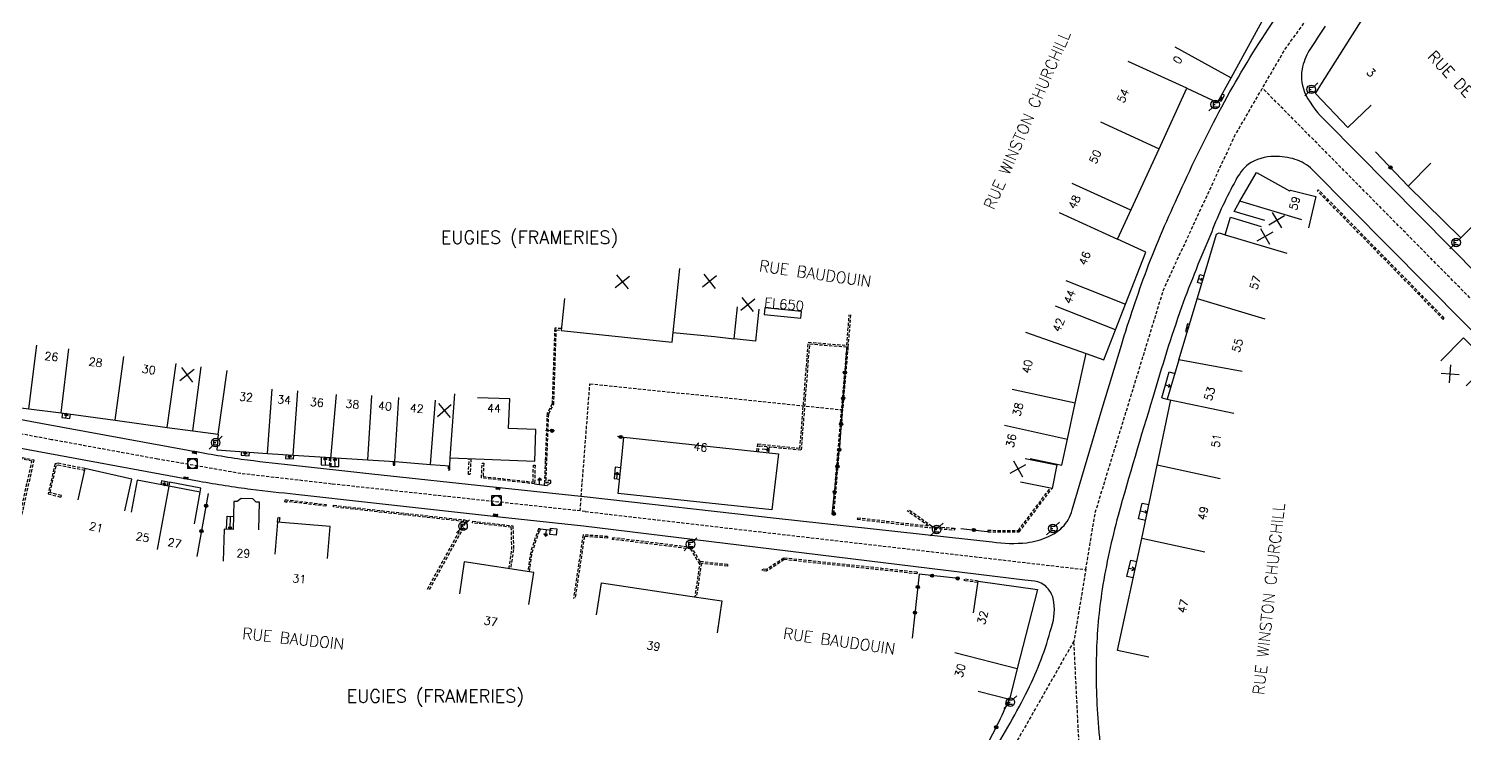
# Model space of a CAD drawing. Header units: millimetres. Extents: x 114000 to 119599, y 120000 to 124063.
# Drawn here: x 114395.7 to 114618.5, y 120450.8 to 120560.1 of the extents above; entities that cross this region are included whole.
import ezdxf
from ezdxf.enums import TextEntityAlignment as Align

# ---------------------------------------------------------------- set-up
doc = ezdxf.new("R2010")
doc.units = ezdxf.units.MM
doc.linetypes.add('DASHED', pattern=[0.75, 0.5, -0.25])
doc.layers.get('0').update_dxf_attribs({"linetype": 'CONTINUOUS'})
for name, color, linetype in [('W0001', 6, 'DASHED'), ('W0008', 7, 'CONTINUOUS'), ('W0100', 7, 'CONTINUOUS'), ('W0112', 1, 'DASHED'), ('W0322', 7, 'CONTINUOUS'), ('W0334', 7, 'CONTINUOUS'), ('W0400', 7, 'CONTINUOUS'), ('W0420', 7, 'CONTINUOUS'), ('W0471', 7, 'CONTINUOUS'), ('W0980', 7, 'CONTINUOUS'), ('W0984', 7, 'CONTINUOUS'), ('W0989', 7, 'CONTINUOUS'), ('W0991', 7, 'CONTINUOUS'), ('W1102', 7, 'CONTINUOUS')]:
    doc.layers.add(name, color=color, linetype=linetype)
doc.styles.get("Standard").update_dxf_attribs({"font": 'romans.shx', "width": 0.85})

# ---------------------------------------------------------------- blocks, each defined once
blk = doc.blocks.new('t322o')
at = {"color": 0, "linetype": 'Continuous'}
for radius in [0.25, 0.15]:
    blk.add_circle((0, 0), radius, dxfattribs=at)
blk = doc.blocks.new('t991o')
at = {"color": 0, "linetype": 'Continuous'}
for p, q in [((-1, 1), (1, -1)), ((-1, -1), (1, 1))]:
    blk.add_line(p, q, dxfattribs=at)
blk = doc.blocks.new('T471')
for p, q in [((-0.333334, 0.333334), (-0.333334, -0.333334)), ((-0.333334, 0.333334), (0.333334, 0.333334)), ((-0.333334, 0), (0, 0)), ((0.500001, 0.500001), (1.000002, 1.000002)), ((-0.500001, -0.500001), (-1.000002, -1.000002)), ((-0.333334, -0.333334), (0.333334, -0.333334))]:
    blk.add_line(p, q)
blk.add_ellipse((0, 0), major_axis=(0.471405, 0.471405), ratio=1, start_param=5.4977871438, end_param=11.780972451)
blk = doc.blocks.new('T400')
for p, q in [((-0.15, 0.3), (0.15, 0.3)), ((-0.15, -0.25), (-0.15, 0.3)), ((-0.15, 0.15), (0.15, 0.15)), ((-0.15, 0), (0.15, 0)), ((0.15, 0.3), (0.15, -0.25)), ((-0.15, -0.15), (0.15, -0.15)), ((-0.15, -0.25), (-0.15, -0.3)), ((-0.15, -0.3), (0.15, -0.3)), ((0.15, -0.3), (0.15, -0.25))]:
    blk.add_line(p, q)
blk = doc.blocks.new('T420')
for p, q in [((0.75, 0.75), (-0.75, 0.75)), ((-0.75, 0.75), (-0.75, -0.75)), ((0.75, 0.75), (0.75, -0.75)), ((0.75, -0.75), (-0.75, -0.75))]:
    blk.add_line(p, q)
blk.add_ellipse((0, 0), major_axis=(-0.53, 0.53), ratio=1, start_param=3.926991, end_param=10.210176)
blk = doc.blocks.new('t112o')
at = {"color": 0, "linetype": 'Continuous'}
for p, q in [((-0.5, 0.5), (0.5, 0.5)), ((-0.5, -0.5), (-0.5, 0.5)), ((0.5, 0.5), (0.5, -0.5)), ((0.5, -0.5), (-0.5, -0.5))]:
    blk.add_line(p, q, dxfattribs=at)

msp = doc.modelspace()

# ---------------------------------------------------------------- linework, layer by layer
at = {"layer": 'W0001', "flags": 128}
for points in [[(114559.76, 120476.17), (114561.23, 120485.01), (114571.85, 120519.69), (114582.9, 120543.54), (114587.18, 120550.91), (114590.7, 120556.96), (114603.72, 120574.9), (114608.65, 120581.7), (114646.93, 120621.38), (114666.26, 120639.73), (114689.29, 120657.21), (114717.05, 120677.3), (114745.76, 120697.97), (114771.67, 120712.03), (114778.74, 120713.48), (114876.94, 120723.78), (114901.37, 120726.56), (114909.31, 120727.46), (114917.46, 120728), (114931.65, 120732.32), (114931.65, 120732.32)], [(114775.79, 120405.77), (114747.66, 120422.61), (114738.05, 120428.36), (114730.21, 120433.06), (114663.01, 120477.85), (114657.84, 120481.56), (114644.28, 120493.16), (114595.99, 120542.01), (114587.18, 120550.91), (114587.18, 120550.91)], [(114482.09, 120485.19), (114541.78, 120478.26), (114559.76, 120476.17), (114557.92, 120465.09), (114557.92, 120465.09)], [(114514.23, 120278.06), (114518.9, 120283.21), (114529.51, 120290.83), (114538.3, 120300.79), (114544.28, 120327.88), (114554.8, 120389.21), (114558.99, 120420.43), (114559.4, 120435.24), (114557.92, 120465.09), (114546.7, 120445.38), (114535.47, 120430.23), (114535.47, 120430.23)]]:
    msp.add_lwpolyline(points, dxfattribs=at)
at = {"layer": 'W0001'}
for points in [[(114482.09, 120485.19), (114442.72, 120489.46), (114428.64, 120491.08), (114415.73, 120493.32), (114399.26, 120496.34), (114378.34, 120500.25), (114355.15, 120505.29), (114313.25, 120515.77), (114285.64, 120522.64), (114271.17, 120526.09)], [(114481.28, 120485.28), (114482.8, 120505.02), (114521.81, 120501)]]:
    msp.add_lwpolyline(points, dxfattribs=at)
at = {"layer": 'W0008', "flags": 128}
for points in [[(114278.39, 120583.49), (114275.62, 120541.27), (114274.88, 120529.1, 0.1775), (114275.24, 120527.95, 0.1651), (114276.51, 120527.2), (114293.55, 120522.96), (114321.69, 120515.97), (114321.69, 120515.97), (114347.24, 120509.52, 0.0048), (114351.71, 120508.38, 0.0043), (114356.33, 120507.32), (114368.89, 120504.51, 0.0044), (114374.75, 120503.26, 0.0043), (114382.64, 120501.71), (114397.59, 120498.91), (114397.59, 120498.91), (114420.45, 120494.73, 0.0106), (114428.68, 120493.33, 0.0074), (114436.34, 120492.43), (114448.94, 120491.03), (114448.94, 120491.03), (114468.25, 120488.99)], [(114482.38, 120487.47), (114511.72, 120484.15), (114545.23, 120480.47, 0.0597), (114550.62, 120480.35, 0.0721), (114553.87, 120481.26, 0.0933), (114556.12, 120482.74, 0.1219), (114557.66, 120485.43), (114562.32, 120501.18), (114565.28, 120510.99, -0.0136), (114569.22, 120522.72, -0.0175), (114574.35, 120534.74, -0.0158), (114580.86, 120548.01, -0.0223), (114588.07, 120560.07, -0.0066), (114593.02, 120567.3, 0.1169), (114594.29, 120569.53, 0.1378), (114594.1, 120571.39, 0.0589), (114593.56, 120572.41, 0.0926), (114592.21, 120573.81, 0.1106), (114588.4, 120574.89), (114570.1, 120577.61), (114570.1, 120577.61)], [(114596.91, 120560.52, 0.003), (114594.41, 120556.75, 0.07), (114593.32, 120553.85, 0.1482), (114593.91, 120549.83, 0.0884), (114597.07, 120545.74), (114616.44, 120526.15), (114645.88, 120496.29, 0.0224), (114652.58, 120490.16, 0.0094), (114659.6, 120484.46, 0.0017), (114660.21, 120483.98, 0.0176), (114664.02, 120481.25), (114733.91, 120434.68, 0.1804), (114736.49, 120434.12, 0.1637), (114738.29, 120434.94, 0.0741), (114739.16, 120436.36), (114775.9, 120507.8), (114794.05, 120542.88, -0.0256), (114797.57, 120548.78, -0.0311), (114806.62, 120561, -0.017)], [(114630.38, 120502.46), (114594.91, 120538.28, 0.1214), (114592.25, 120539.85, 0.0814), (114589.03, 120540.28, 0.1579), (114584.99, 120539.1, 0.0958), (114583.03, 120536.61, 0.0339), (114579.3, 120528.61, 0.0117), (114574.6, 120516.89, 0.0136), (114570.18, 120502.87, 0.0083), (114564.79, 120484.58, 0.0267), (114562.31, 120473.14, 0.0305), (114561.4, 120462.99, 0.0289), (114561.73, 120451.68, 0.0073), (114562.38, 120445.54, -0.0125), (114562.93, 120433.26, -0.0191), (114562.54, 120420.75, -0.0218), (114560.47, 120401.57, -0.005), (114558.85, 120391.97), (114557.01, 120381.37), (114553.9, 120363.16), (114547.99, 120328.71), (114546.05, 120317.55, -0.0143)], [(114481.79, 120482.91), (114468.77, 120484.32), (114468.77, 120484.32), (114449.19, 120486.47), (114437.15, 120487.83, -0.0043), (114430.19, 120488.61, -0.0097), (114422.2, 120489.85), (114422.2, 120489.85), (114382.68, 120497.13, -0.0027)], [(114533.89, 120431.49), (114541.16, 120441.39, 0.0212), (114545.09, 120447.4, 0.0235), (114550.75, 120457.45, 0.0506), (114554.43, 120467.2, 0.1367), (114554.71, 120471.7, 0.1171), (114553.74, 120473.38, 0.1775), (114551.79, 120474.4), (114550.31, 120474.53), (114481.79, 120482.91), (114481.79, 120482.91)]]:
    msp.add_lwpolyline(points, format="xyb", dxfattribs=at)
msp.add_lwpolyline([(114468.25, 120488.99), (114482.38, 120487.47), (114482.38, 120487.47)], dxfattribs=at)
at = {"layer": 'W0100'}
for p, q in [((114580.69, 120549.52), (114580.89, 120549.55)), ((114581.02, 120549.34), (114580.69, 120549.52)), ((114580.69, 120549.52), (114580.77, 120549.34)), ((114577.27, 120521.35), (114577.94, 120521.15)), ((114577.94, 120521.15), (114577.57, 120521.05)), ((114577.94, 120521.15), (114577.68, 120521.43)), ((114575.41, 120513.72), (114575.68, 120513.64)), ((114575.68, 120513.64), (114575.57, 120513.77)), ((114575.68, 120513.64), (114575.52, 120513.59)), ((114572.14, 120504.86), (114572.87, 120504.61)), ((114572.87, 120504.61), (114572.72, 120504.96)), ((114572.87, 120504.61), (114572.53, 120504.43)), ((114510.6, 120495.27), (114510.5, 120494.31)), ((114474.22, 120489.48), (114475.69, 120489.29)), ((114568.23, 120485.28), (114569.3, 120485.06)), ((114569.3, 120485.06), (114568.9, 120484.93)), ((114569.3, 120485.06), (114568.99, 120485.33)), ((114475.1, 120482.48), (114476.95, 120482.27)), ((114566.46, 120476.37), (114567.4, 120476.17)), ((114567.4, 120476.17), (114566.85, 120475.99)), ((114567.4, 120476.17), (114566.97, 120476.56))]:
    msp.add_line(p, q, dxfattribs=at)
at = {"layer": 'W0100', "flags": 128}
for points in [[(114551.15, 120493.43), (114556.03, 120492.36), (114556.91, 120496.44), (114558.13, 120502.01), (114559.84, 120509.7), (114562.56, 120508.73), (114564.37, 120513.39), (114565.95, 120517.4), (114569.08, 120525.45), (114564.7, 120527.45), (114571.14, 120541.51), (114575.43, 120550.88), (114580.22, 120548.68), (114582.34, 120552.53), (114587.43, 120561.85), (114589.99, 120566.49), (114592.65, 120571.33), (114584.62, 120575.28), (114578.32, 120575.84), (114577.88, 120570.86), (114577.88, 120570.86)], [(114604.04, 120548.28), (114600.43, 120544.82), (114595.39, 120550.07), (114596.48, 120551.82), (114609.48, 120572.36), (114611.68, 120574.89), (114615.45, 120571.61), (114615.45, 120571.61)], [(114621.5, 120531.21), (114617.99, 120527.65), (114609.81, 120535.71), (114613.32, 120539.27), (114613.32, 120539.27)], [(114587.56, 120530.35), (114582.77, 120531.78), (114583.69, 120533.37), (114586.28, 120537.79), (114591.4, 120534.96), (114591.53, 120535.05), (114595.49, 120534.09), (114594.31, 120529.23), (114594.31, 120529.23)], [(114574.19, 120508.71), (114577.1, 120518.38), (114580.07, 120528.22), (114580.48, 120528.44), (114581.38, 120528.16), (114582.2, 120530.89), (114586.99, 120529.45), (114586.99, 120529.45)], [(114577.75, 120520.53), (114577.1, 120520.73), (114577.44, 120521.97), (114578.12, 120521.77), (114578.12, 120521.77)], [(114478.85, 120518.24), (114478.34, 120513.27), (114495.59, 120511.49), (114495.74, 120512.98), (114502.16, 120512.35), (114505.2, 120511.98)], [(114509.03, 120516.61), (114508.52, 120511.64), (114505.2, 120511.98), (114505.71, 120516.95), (114505.71, 120516.95)], [(114509.85, 120515.77), (114515.55, 120515.19), (114515.65, 120516.23), (114509.95, 120516.82), (114509.85, 120515.77), (114509.85, 120515.77)], [(114575.86, 120514.23), (114575.57, 120514.32), (114575.25, 120513.12), (114575.5, 120513.05), (114575.5, 120513.05)], [(114614.86, 120508.6), (114618.37, 120512.16), (114622.33, 120508.26), (114618.82, 120504.7), (114618.82, 120504.7)], [(114574.19, 120508.71), (114572.37, 120502.63)], [(114571.58, 120502.85), (114572.7, 120506.88), (114573.56, 120506.59), (114573.56, 120506.59)], [(114386.4, 120502.27), (114395.7, 120501.11), (114395.7, 120501.11), (114400.76, 120500.51), (114409.14, 120499.36), (114417.2, 120498.24), (114421.2, 120497.72), (114425.11, 120497.18), (114424.91, 120494.78), (114432.74, 120494.21), (114436.77, 120493.92), (114442.56, 120493.55), (114448.36, 120493.21), (114452.5, 120492.93), (114458.05, 120492.5), (114461.04, 120492.27), (114461.04, 120492.27), (114461.1, 120493.5), (114474.26, 120493), (114474.26, 120493), (114474.42, 120497.93), (114470.18, 120498.09), (114470.35, 120502.67), (114465.36, 120502.86)], [(114571.58, 120502.85), (114572.37, 120502.63)], [(114572.36, 120502.63), (114582.74, 120500.45)], [(114400.94, 120500.48), (114400.84, 120499.78), (114402.09, 120499.62), (114402.09, 120499.62), (114402.19, 120500.31)], [(114570.83, 120492.37), (114572.96, 120502.5)], [(114428.74, 120494.5), (114428.7, 120493.92), (114429.91, 120493.82), (114429.91, 120493.82), (114429.95, 120494.41)], [(114435.61, 120494), (114435.57, 120493.43), (114436.8, 120493.37), (114436.8, 120493.37), (114436.84, 120493.92)], [(114512.05, 120494.14), (114511.06, 120485.43), (114487.18, 120488.01), (114487.72, 120492.98), (114487.72, 120492.98)], [(114410.62, 120485.32), (114411.73, 120490.19), (114404.43, 120491.86), (114404.43, 120491.86), (114403.31, 120486.99)], [(114487.61, 120491.96), (114486.73, 120492.05), (114486.57, 120490.32), (114486.57, 120490.32), (114487.42, 120490.23)], [(114550.36, 120493.41), (114555.26, 120492.41), (114554.52, 120488.77), (114549.62, 120489.77), (114549.62, 120489.77)], [(114569.56, 120462.57), (114564.67, 120463.62), (114568.45, 120480.98), (114570.83, 120492.37)], [(114421.42, 120483.29), (114422.33, 120488.2), (114417.43, 120489.1), (114412.52, 120490.03), (114412.52, 120490.03), (114411.59, 120485.11)], [(114417.26, 120489.14), (114417.37, 120489.76), (114416.31, 120489.95), (114416.31, 120489.95), (114416.19, 120489.34)], [(114431.41, 120482.33), (114431.53, 120486.66), (114431.03, 120486.66), (114430.49, 120487.17), (114428.7, 120487.19), (114428.08, 120486.73), (114427.55, 120486.75), (114427.43, 120482.42), (114426.04, 120482.46), (114426.04, 120482.46), (114425.9, 120477.46)], [(114569.04, 120483.82), (114567.96, 120484.05), (114568.49, 120486.51), (114569.56, 120486.29), (114569.56, 120486.29)], [(114473.34, 120470.78), (114474.09, 120475.73), (114463.3, 120477.36), (114463.3, 120477.36), (114462.55, 120472.41)], [(114567.12, 120474.89), (114566.15, 120475.1), (114566.76, 120477.64), (114567.68, 120477.44), (114567.68, 120477.44)], [(114483.85, 120469.17), (114484.6, 120474.11), (114499.34, 120471.9), (114503.27, 120471.31), (114502.53, 120466.36), (114502.53, 120466.36)], [(114542.33, 120469.45), (114543.05, 120474.4), (114552.25, 120473.06), (114549.11, 120460.81), (114547.9, 120456), (114543.05, 120457.23), (114543.05, 120457.23)]]:
    msp.add_lwpolyline(points, dxfattribs=at)
at = {"layer": 'W0100'}
for points in [[(114580.44, 120549.07), (114580.77, 120548.89), (114581.27, 120549.79), (114580.93, 120549.97)], [(114401.47, 120499.7), (114401.56, 120500.4), (114401.24, 120500.15), (114401.81, 120500.08), (114401.56, 120500.4)], [(114487.72, 120492.98), (114488.08, 120496.71), (114512.05, 120494.14)], [(114429.31, 120493.87), (114429.35, 120494.45), (114429.05, 120494.19), (114429.61, 120494.15), (114429.35, 120494.45)], [(114436.19, 120493.4), (114436.23, 120493.96), (114435.92, 120493.7), (114436.49, 120493.66), (114436.23, 120493.96)], [(114509.56, 120494.9), (114510.55, 120494.79), (114510.3, 120495.1), (114510.24, 120494.54), (114510.55, 120494.79)], [(114441.1, 120493.64), (114441.09, 120492.42), (114442.39, 120492.36)], [(114441.74, 120492.39), (114441.72, 120493.6), (114441.44, 120493.31), (114442.01, 120493.32), (114441.72, 120493.6)], [(114442.64, 120492.2), (114443.85, 120492.19), (114443.86, 120493.47)], [(114443.25, 120492.19), (114443.23, 120493.51), (114442.95, 120493.22), (114443.52, 120493.23), (114443.23, 120493.51)], [(114416.84, 120489.85), (114416.72, 120489.24), (114417.05, 120489.46), (114416.5, 120489.57), (114416.72, 120489.24)], [(114474.96, 120489.39), (114475, 120490.39), (114474.71, 120490.12), (114475.27, 120490.09), (114475, 120490.39)], [(114486.99, 120490.28), (114487.1, 120491.27), (114486.79, 120491.02), (114487.35, 120490.96), (114487.1, 120491.27)], [(114426.42, 120482.45), (114426.48, 120484.45), (114427.48, 120484.42)], [(114426.98, 120484.43), (114426.92, 120482.43), (114427.21, 120482.71), (114426.65, 120482.72), (114426.92, 120482.43)], [(114442.07, 120477.9), (114442.48, 120482.88), (114434.33, 120483.55), (114433.92, 120478.57)], [(114476.02, 120482.38), (114475.91, 120481.38), (114476.22, 120481.63), (114475.66, 120481.7), (114475.91, 120481.38)]]:
    msp.add_lwpolyline(points, dxfattribs=at)
at = {"layer": 'W0112'}
for p, q in [((114595.72, 120534.93), (114595.89, 120535.11)), ((114615.23, 120515.02), (114595.72, 120534.93)), ((114615.4, 120515.2), (114595.89, 120535.11)), ((114615.23, 120515.02), (114615.4, 120515.2)), ((114549.3, 120482.26), (114554.25, 120488.83)), ((114549.43, 120482.01), (114554.52, 120488.77)), ((114535.33, 120482.96), (114532.05, 120485.29)), ((114535.87, 120482.88), (114532.2, 120485.49)), ((114524.33, 120484.23), (114524.3, 120483.99)), ((114524.3, 120483.99), (114536.27, 120482.6)), ((114524.33, 120484.23), (114535.33, 120482.96)), ((114535.87, 120482.88), (114539.43, 120482.58)), ((114536.27, 120482.6), (114539.4, 120482.33)), ((114539.43, 120482.58), (114539.4, 120482.33)), ((114481.73, 120481.56), (114480.25, 120471.67)), ((114481.94, 120481.3), (114480.49, 120471.64)), ((114485.55, 120481.3), (114481.73, 120481.56)), ((114485.53, 120481.05), (114481.94, 120481.3)), ((114485.55, 120481.3), (114485.53, 120481.05)), ((114486.33, 120480.87), (114486.36, 120481.12)), ((114498.49, 120479.37), (114486.33, 120480.87)), ((114498.64, 120479.6), (114486.36, 120481.12)), ((114544.56, 120482.27), (114549.3, 120482.26)), ((114544.56, 120482.27), (114544.56, 120482.02)), ((114544.56, 120482.02), (114549.43, 120482.01)), ((114499.83, 120477.01), (114498.49, 120479.37)), ((114499.89, 120477.41), (114498.64, 120479.6)), ((114499.89, 120477.41), (114499.07, 120471.94)), ((114500.1, 120477.14), (114499.32, 120471.9)), ((114504.16, 120476.96), (114499.89, 120477.41)), ((114504.13, 120476.71), (114500.1, 120477.14)), ((114504.16, 120476.96), (114504.13, 120476.71)), ((114509.58, 120476.01), (114509.61, 120476.25)), ((114510.23, 120475.92), (114509.58, 120476.01)), ((114510.17, 120476.18), (114509.61, 120476.25)), ((114512.88, 120477.97), (114510.17, 120476.18)), ((114512.94, 120477.72), (114510.23, 120475.92)), ((114533.58, 120475.76), (114512.88, 120477.97)), ((114533.56, 120475.51), (114512.94, 120477.72)), ((114533.58, 120475.76), (114533.56, 120475.51)), ((114540.91, 120474.7), (114540.88, 120474.45)), ((114543.01, 120474.15), (114540.88, 120474.45)), ((114543.05, 120474.4), (114540.91, 120474.7))]:
    msp.add_line(p, q, dxfattribs=at)
for points in [[(114508.73, 120494.5), (114508.86, 120495.67), (114515.4, 120495.01), (114516.7, 120511.47), (114522.67, 120510.99), (114523.05, 120515.72)], [(114508.98, 120494.47), (114509.08, 120495.4), (114515.63, 120494.74), (114516.93, 120511.2), (114522.65, 120510.74), (114520.43, 120484.88), (114520.68, 120484.85), (114522.9, 120510.72), (114523.3, 120515.7)], [(114478.37, 120513.59), (114477.34, 120513.64), (114476.94, 120501.89), (114476.16, 120500.41), (114475.87, 120493.06), (114475.75, 120489.78), (114476.41, 120489.75), (114475.84, 120489.53), (114475.72, 120489.54), (114475.69, 120489.29), (114476.26, 120489.23), (114476.3, 120489.44), (114476.73, 120489.6), (114476.75, 120489.98), (114476, 120490.02), (114476.12, 120493.05), (114476.41, 120500.35), (114477.19, 120501.83), (114477.58, 120513.38), (114478.34, 120513.35)], [(114394.02, 120483.18), (114396.21, 120493.03), (114391.7, 120493.89), (114391.75, 120494.14), (114396.51, 120493.22), (114394.26, 120483.12)], [(114404.43, 120491.86), (114400.27, 120492.67), (114399.79, 120492.58), (114398.71, 120487.93), (114400.71, 120487.42), (114400.78, 120487.67), (114399.01, 120488.11), (114400, 120492.37), (114400.27, 120492.41), (114404.37, 120491.62)], [(114442.34, 120493.56), (114442.39, 120492.19), (114442.64, 120492.2), (114442.59, 120493.54)], [(114452.25, 120492.95), (114452.25, 120492.39), (114452.5, 120492.39), (114452.5, 120492.93)], [(114460.79, 120492.29), (114460.81, 120491.67), (114461.06, 120491.68), (114461.04, 120492.27)], [(114464.33, 120493.37), (114464.19, 120490.93), (114463.94, 120490.94), (114464.08, 120493.38)], [(114457.61, 120473.16), (114462.93, 120482.81), (114463.18, 120483.51), (114463.23, 120483.63), (114442.99, 120485.91), (114443.02, 120486.16), (114463.32, 120483.88), (114463.7, 120483.77), (114463.64, 120483.53), (114463.47, 120483.58), (114463.41, 120483.42), (114463.16, 120482.71), (114457.83, 120473.04)], [(114434.33, 120483.55), (114434.37, 120484.11), (114434.45, 120484.29), (114434.68, 120484.19), (114434.61, 120484.05), (114434.58, 120483.53)], [(114470.24, 120476.31), (114470.69, 120479.28), (114470.6, 120482.75), (114464.6, 120483.43), (114464.63, 120483.68), (114470.85, 120482.97), (114470.94, 120479.27), (114470.48, 120476.27)], [(114473.4, 120475.83), (114473.85, 120478.84), (114474.98, 120482.24), (114475.07, 120482.24), (114475.1, 120482.48), (114474.8, 120482.51), (114473.61, 120478.9), (114473.15, 120475.87)]]:
    msp.add_lwpolyline(points, dxfattribs=at)
for points in [[(114474.28, 120492.36), (114474.22, 120489.48), (114465.96, 120490.4), (114466.09, 120492.71), (114466.34, 120492.69), (114466.22, 120490.62), (114473.97, 120489.76), (114474.03, 120492.37)], [(114435.45, 120486.67), (114435.54, 120487.03), (114441.87, 120486.27), (114441.84, 120486.02), (114435.73, 120486.75), (114435.69, 120486.61)]]:
    msp.add_lwpolyline(points, close=True, dxfattribs=at)
at = {"layer": 'W0322'}
for p, q in [((114604.73, 120541.04), (114609.81, 120535.71)), ((114522.67, 120510.73), (114521.5, 120494.72)), ((114540.37, 120482.54), (114544.44, 120482.09))]:
    msp.add_line(p, q, dxfattribs=at)
at = {"layer": 'W0322', "flags": 128}
for points in [[(114477.33, 120497.71), (114475.9, 120497.74), (114475.9, 120497.74)], [(114488.08, 120496.68), (114487.08, 120496.82), (114487.08, 120496.82)], [(114520.92, 120484.89), (114520.4, 120484.78), (114521.5, 120494.72), (114521.5, 120494.72)], [(114540.01, 120474.79), (114533.91, 120475.46), (114532.82, 120465.52), (114532.82, 120465.52)]]:
    msp.add_lwpolyline(points, dxfattribs=at)
at = {"layer": 'W0322'}
msp.add_lwpolyline([(114423.58, 120487.98), (114421.78, 120478.22)], dxfattribs=at)
at = {"layer": 'W0322', "flags": 128}
msp.add_lwpolyline([(114532.61, 120431.76), (114540, 120441.8, 0.0335), (114544.11, 120448.3, 0.0164), (114547.89, 120456), (114547.89, 120456)], format="xyb", dxfattribs=at)
at = {"layer": 'W0334', "flags": 128}
msp.add_lwpolyline([(114422.33, 120488.2), (114422.42, 120488.81), (114417.53, 120489.72), (114417.53, 120489.72), (114417.43, 120489.1)], dxfattribs=at)
at = {"layer": 'W1102'}
for p, q in [((114573.57, 120557.34), (114582.34, 120552.53)), ((114575.43, 120550.88), (114566.33, 120555.04)), ((114562.05, 120545.67), (114571.14, 120541.51)), ((114566.77, 120531.96), (114557.67, 120536.12)), ((114555.61, 120531.62), (114564.7, 120527.45)), ((114593.27, 120530.49), (114583.69, 120533.37)), ((114581.38, 120528.16), (114590.96, 120525.28)), ((114495.74, 120512.98), (114496.77, 120522.93)), ((114556.64, 120521.04), (114565.95, 120517.4)), ((114564.37, 120513.39), (114555.05, 120517.04)), ((114550.41, 120513.05), (114559.84, 120509.7)), ((114395.7, 120501.11), (114396.94, 120511.03)), ((114400.76, 120500.51), (114401.94, 120510.44)), ((114409.14, 120499.36), (114410.49, 120509.27)), ((114417.2, 120498.24), (114418.58, 120508.14)), ((114421.2, 120497.72), (114422.48, 120507.64)), ((114425.11, 120497.18), (114426.48, 120507.08)), ((114584.03, 120506.9), (114574.19, 120508.71)), ((114432.74, 120494.21), (114433.47, 120504.18)), ((114436.77, 120493.92), (114437.47, 120503.9)), ((114442.6, 120493.41), (114443.48, 120503.37)), ((114448.36, 120493.21), (114448.94, 120503.19)), ((114452.5, 120492.93), (114453.17, 120502.91)), ((114461.1, 120493.5), (114461.86, 120503.47)), ((114558.13, 120502.01), (114548.36, 120504.14)), ((114458.05, 120492.5), (114458.82, 120502.47)), ((114547.14, 120498.57), (114556.91, 120496.44)), ((114580.61, 120490.28), (114570.83, 120492.37)), ((114417.43, 120489.1), (114415.63, 120479.27)), ((114578.22, 120478.88), (114568.45, 120480.98)), ((114539.42, 120463.29), (114549.11, 120460.81))]:
    msp.add_line(p, q, dxfattribs=at)
at = {"layer": 'W1102', "flags": 128}
msp.add_lwpolyline([(114577.07, 120518.26), (114587.54, 120515.11)], dxfattribs=at)

# ---------------------------------------------------------------- block references
at = {"layer": 'W0112', "rotation": 83.83023430502139}
msp.add_blockref('t112o', (114477.12, 120482.05), dxfattribs=at)
at = {"layer": 'W0322'}
for p, rotation in [((114607.05, 120538.6), 313.6127202706344), ((114522.38, 120506.75), 265.7968660150887), ((114522.09, 120502.76), 265.7968660150887), ((114521.79, 120498.77), 265.7968660150887), ((114476.91, 120497.72), 358.7252726901203), ((114487.58, 120496.75), 171.7669045609072), ((114521.5, 120494.78), 265.7968660150887), ((114521.22, 120492.2), 83.68524390970687), ((114520.78, 120488.22), 83.68524390970687), ((114423.23, 120486.08), 259.5832468479414), ((114520.66, 120484.84), 353.7358309157236), ((114542.4, 120482.32), 353.7358309157236), ((114422.51, 120482.15), 259.5832468479414), ((114533.69, 120473.47), 263.7048583642013), ((114535.9, 120475.24), 173.7049802012059), ((114539.88, 120474.8), 173.7049802012059), ((114533.25, 120469.49), 263.7048583642013), ((114547.58, 120455.32), 65.41884320722775), ((114545.86, 120451.71), 63.667031557401)]:
    msp.add_blockref('t322o', p, dxfattribs=dict(at, rotation=rotation))
at = {"layer": 'W0400'}
for p, rotation in [((114421.47, 120494.36), 79.65645687506428), ((114420.12, 120490.38), 80.22222140496153), ((114468.56, 120488.77), 83.51803043852009), ((114468.17, 120484.63), 82.98910256053585)]:
    msp.add_blockref('T400', p, dxfattribs=dict(at, rotation=rotation))
at = {"layer": 'W0420'}
for p in [(114421.12, 120492.62), (114468.3, 120486.88)]:
    msp.add_blockref('T420', p, dxfattribs=at)
at = {"layer": 'W0471'}
for p in [(114594.76, 120550.72), (114579.86, 120548.36), (114617.24, 120526.95), (114424.72, 120495.88), (114463.11, 120482.9), (114536.62, 120482.39), (114554.66, 120482.56), (114498.42, 120480.1), (114548.05, 120455.6)]:
    msp.add_blockref('T471', p, dxfattribs=at)
at = {"layer": 'W0991'}
for p, rotation in [((114589.4, 120530.41), 346.2915801004767), ((114587.59, 120527.91), 344.3035038244674), ((114487.83, 120520.84), 354.1149613736987), ((114501.37, 120520.93), 353.9332358262048), ((114507.31, 120517.32), 84.28729632834681), ((114420.28, 120506.41), 352.65969817479), ((114616.32, 120506.56), 41.33737848482264), ((114460.2, 120500.86), 355.5623440288431), ((114549.24, 120491.81), 344.2468061584649)]:
    msp.add_blockref('t991o', p, dxfattribs=dict(at, rotation=rotation))

# ---------------------------------------------------------------- texts
at = {"layer": 'W0980'}
for p in [(114473.43, 120527.62), (114458.81, 120456.4)]:
    msp.add_text('EUGIES (FRAMERIES)', height=2, dxfattribs=at).set_placement(p, align=Align.MIDDLE)
at = {"layer": 'W0984'}
msp.add_text('EL650', height=1.5, rotation=354.4439, dxfattribs=at).set_placement((114512.95, 120517.36), align=Align.MIDDLE)
at = {"layer": 'W0989'}
for s, rotation, p in [('RUE WINSTON CHURCHILL', 66.4359, (114550.66, 120545.98)), ('RUE DE LA GARE', 313.5161, (114620.13, 120549.14)), ('RUE BAUDOUIN', 351.8419, (114517.79, 120522.11)), ('RUE WINSTON CHURCHILL', 83.783, (114588.16, 120471.62)), ('RUE BAUDOIN', 353.8104, (114436.77, 120465.44)), ('RUE BAUDOUIN', 351.8419, (114521.5, 120465.08))]:
    msp.add_text(s, height=1.75, rotation=rotation, dxfattribs=at).set_placement(p, align=Align.MIDDLE)
at = {"layer": 'W0991'}
for s, rotation, p in [('0', 57.0664, (114574, 120555.29)), ('3', 313.8543, (114604.04, 120553.33)), ('54', 65.4005, (114565.55, 120549.73)), ('50', 65.4012, (114561.22, 120540.27)), ('48', 65.4012, (114558.01, 120533.24)), ('59', 73.6385, (114592.18, 120533.05)), ('46', 68.7477, (114559.6, 120524.5)), ('44', 68.4059, (114557.26, 120518.52)), ('42', 68.7913, (114555.54, 120514.14)), ('26', 353.2141, (114399.23, 120509.25)), ('28', 352.2365, (114406.09, 120508.36)), ('30', 352.0419, (114414.34, 120507.22)), ('40', 77.5115, (114550.69, 120507.69)), ('32', 355.8312, (114429.44, 120502.97)), ('34', 355.9423, (114435.35, 120502.54)), ('36', 354.9552, (114440.43, 120502.13)), ('38', 356.6695, (114445.95, 120501.86)), ('40', 356.1436, (114451, 120501.55)), ('42', 355.5928, (114455.93, 120501.19)), ('44', 357.8343, (114467.92, 120501.22)), ('38', 77.604, (114549.22, 120501.05)), ('36', 77.8245, (114548.16, 120496.19)), ('51', 81.2165, (114580.03, 120496.19)), ('46', 353.8415, (114499.96, 120495.17)), ('49', 78.156, (114577.96, 120484.93)), ('21', 347.0945, (114406.18, 120482.74)), ('25', 349.3415, (114413.4, 120481.21)), ('27', 349.5832, (114418.34, 120480.29)), ('29', 359.428, (114429.02, 120478.7)), ('31', 355.2706, (114437.71, 120474.74)), ('47', 77.7325, (114574.86, 120470.49)), ('32', 75.6246, (114543.74, 120468.73)), ('37', 351.4023, (114467.42, 120468.14)), ('39', 351.4588, (114492.67, 120464.3)), ('30', 75.7698, (114540.26, 120460.5))]:
    msp.add_text(s, height=1.25, rotation=rotation, dxfattribs=at).set_placement(p, align=Align.MIDDLE)
for s, p in [('57', (114586.36, 120519.52)), ('55', (114583.58, 120509.76)), ('53', (114579.27, 120502.26))]:
    msp.add_text(s, height=1.25, rotation=73.2381, dxfattribs=at).set_placement(p)

doc.saveas('drawing.dxf')
